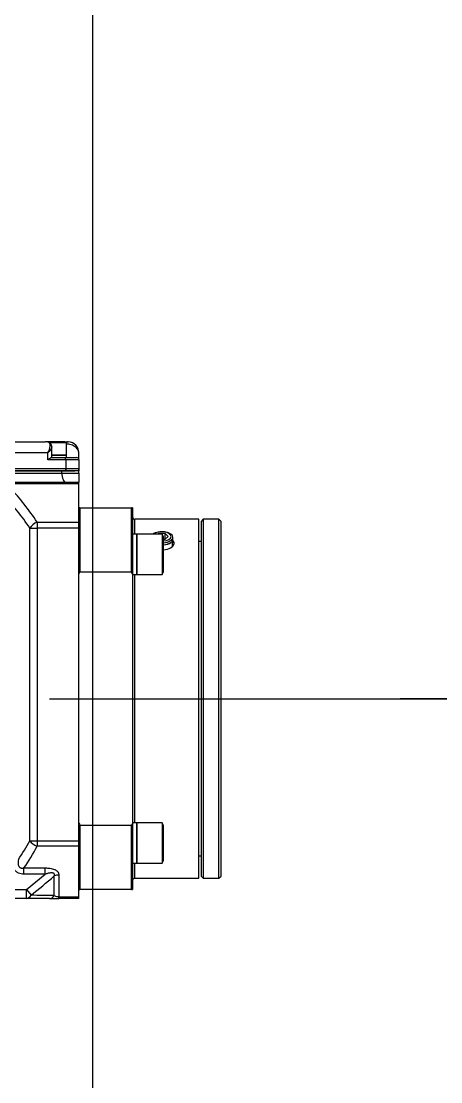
# Model space of a CAD drawing. Header units: millimetres. Extents: x 10462777 to 22643323, y 453826 to 1389191.
# Drawn here: x 11281455.7 to 11281645.8, y 583261 to 583741.1 of the extents above; entities that cross this region are included whole.
import ezdxf

# ---------------------------------------------------------------- set-up
doc = ezdxf.new("R2010")
doc.units = ezdxf.units.MM
doc.header["$LTSCALE"] = 200
doc.header["$MEASUREMENT"] = 0
doc.linetypes.add('CENTER2', pattern=[1.125, 0.75, -0.125, 0.125, -0.125])
doc.linetypes.add('PHANTOM', pattern=[2.5, 1.25, -0.25, 0.25, -0.25, 0.25, -0.25])
doc.layers.get('0').update_dxf_attribs({"linetype": 'CONTINUOUS'})
for name, color, linetype in [('$DDT_AUDIT_GENERATED_(276)', 7, 'CONTINUOUS'), ('2', 2, 'CONTINUOUS'), ('A290-7329-X511', 7, 'CONTINUOUS'), ('A290-7329-X513', 7, 'CONTINUOUS'), ('A290-7329-X531', 7, 'CONTINUOUS'), ('DV1_DEFAULT', 7, 'CONTINUOUS'), ('LIBRL_A6-BA-12X4', 7, 'CONTINUOUS'), ('LIBRL_A6-BA-6X16', 7, 'CONTINUOUS'), ('LIBRL_A97L-0001-', 7, 'CONTINUOUS')]:
    doc.layers.add(name, color=color, linetype=linetype)
doc.layers.add('LAYOUT', color=8, linetype='CONTINUOUS', lineweight=25)

# ---------------------------------------------------------------- blocks, each defined once
blk = doc.blocks.new('r710ic')
at = {"layer": 'LAYOUT', "color": 3}
blk.add_circle((272041.37, 104232.63), 2050.12, dxfattribs=at)
blk = doc.blocks.new('A$C7DA30AB0')
at = {"layer": '$DDT_AUDIT_GENERATED_(276)', "color": 7, "linetype": 'Continuous', "ltscale": 25.4}
for p, q in [((4797.89, 3112.35, 0), (4797.38, 3112.35, 0)), ((4797.89, 3112.35, 0), (4821.26, 3112.35, 0)), ((4797.89, 3112.35, 0), (4797.89, 3083.27, 0)), ((4821.77, 3112.35, 0), (4821.26, 3112.35, 0)), ((4821.26, 3083.27, 0), (4821.26, 3112.35, 0)), ((4821.77, 3112.35, 0), (4821.77, 3082.35, 0)), ((4851.74, 3107.27, 0), (4822.78, 3107.27, 0)), ((4822.78, 3100.51, 0), (4822.78, 3107.27, 0)), ((4851.74, 2944.71, 0), (4851.74, 3107.27, 0)), ((4853.77, 3107.27, 0), (4852.76, 3106.25, 0)), ((4853.77, 3107.27, 0), (4853.77, 2944.71, 0)), ((4860.88, 3107.27, 0), (4853.77, 3107.27, 0)), ((4860.88, 2944.71, 0), (4860.88, 3107.27, 0)), ((4861.9, 3106.25, 0), (4860.88, 3107.27, 0)), ((4852.76, 3106.25, 0), (4852.76, 2945.72, 0)), ((4861.9, 2945.72, 0), (4861.9, 3106.25, 0)), ((4852.76, 3097.11, 0), (4851.74, 3097.11, 0)), ((4797.38, 3082.35, 0), (4797.89, 3083.27, 0)), ((4821.26, 3083.27, 0), (4797.89, 3083.27, 0)), ((4821.77, 3082.35, 0), (4821.77, 2969.63, 0)), ((4822.78, 2969.75, 0), (4822.78, 3082.22, 0)), ((4797.89, 2968.7, 0), (4797.89, 2939.63, 0)), ((4797.89, 2968.7, 0), (4821.26, 2968.7, 0)), ((4821.77, 2969.63, 0), (4821.26, 2968.7, 0)), ((4821.26, 2939.63, 0), (4821.26, 2968.7, 0)), ((4821.77, 2969.63, 0), (4821.77, 2939.63, 0)), ((4851.74, 2954.87, 0), (4852.76, 2954.87, 0)), ((4822.78, 2944.71, 0), (4822.78, 2951.47, 0)), ((4822.78, 2944.71, 0), (4851.74, 2944.71, 0)), ((4852.76, 2945.72, 0), (4853.77, 2944.71, 0)), ((4853.77, 2944.71, 0), (4860.88, 2944.71, 0)), ((4860.88, 2944.71, 0), (4861.9, 2945.72, 0)), ((4797.38, 2939.63, 0), (4797.89, 2939.63, 0)), ((4821.26, 2939.63, 0), (4797.89, 2939.63, 0)), ((4821.26, 2939.63, 0), (4821.77, 2939.63, 0))]:
    blk.add_line(p, q, dxfattribs=at)
for centre, radius, start, end in [((4822.78, 3108.28, 0), 1.02, 180, 270), ((4628.61, 2976.78, 0), 220.12, 28.6585, 28.933), ((4990.54, 3075.19, 0), 220.12, 208.6585, 208.933), ((4822.78, 2943.69, 0), 1.02, 90, 180)]:
    blk.add_arc(centre, radius, start, end, dxfattribs=at)
blk.add_ellipse((4834.98, 3095.94, 0), major_axis=(5.59, 0), ratio=0.5, start_param=0, end_param=0.467624, dxfattribs=at)
blk.add_open_spline([(4835.8, 3093.45, 0), (4836.97, 3093.55, 0), (4838.09, 3093.86, 0), (4839.96, 3094.87, 0), (4840.56, 3095.64, 0), (4840.57, 3096.79, 0), (4840.38, 3097.18, 0), (4840.03, 3097.53, 0)], degree=3, knots=[0.523596, 0.523596, 0.523596, 0.523596, 0.625, 0.625, 0.75, 0.75, 0.8198649, 0.8198649, 0.8198649, 0.8198649], dxfattribs=at)
at = {"layer": 'A290-7329-X511', "color": 7, "linetype": 'Continuous', "ltscale": 25.4}
for p, q in [((4763.5, 3128.09, 0), (4789.72, 3128.09, 0)), ((4789.72, 3128.09, 0), (4789.72, 3129.11, 0)), ((4789.72, 3128.09, 0), (4797.38, 3128.09, 0)), ((4797.38, 3129.11, 0), (4791.49, 3129.11, 0)), ((4797.38, 3128.09, 0), (4797.38, 3129.11, 0)), ((4797.38, 3128.09, 0), (4797.38, 3124.03, 0)), ((4764.26, 3124.03, 0), (4797.38, 3124.03, 0)), ((4797.38, 3123.26, 0), (4764.26, 3123.26, 0)), ((4797.38, 3123.26, 0), (4797.38, 3124.03, 0)), ((4797.38, 3105.88, 0), (4797.38, 3123.26, 0)), ((4775.26, 3103.17, 0), (4778.51, 3103.17, 0)), ((4775.26, 2961.64, 0), (4775.26, 3103.17, 0)), ((4778.51, 3105.88, 0), (4797.38, 3105.88, 0)), ((4778.51, 3105.88, 0), (4778.51, 3103.17, 0)), ((4778.51, 3103.17, 0), (4778.51, 2961.64, 0)), ((4797.38, 3103.17, 0), (4778.51, 3103.17, 0)), ((4797.38, 3103.17, 0), (4797.38, 3105.88, 0)), ((4797.38, 2961.64, 0), (4797.38, 3103.17, 0)), ((4775.26, 2961.64, 0), (4778.51, 2961.64, 0)), ((4778.51, 2961.64, 0), (4778.51, 2959.21, 0)), ((4778.51, 2961.64, 0), (4797.38, 2961.64, 0)), ((4797.38, 2959.21, 0), (4778.51, 2959.21, 0)), ((4797.38, 2959.21, 0), (4797.38, 2961.64, 0)), ((4797.38, 2936.37, 0), (4797.38, 2959.21, 0)), ((4772.52, 2946.59, 0), (4772.52, 2949.38, 0)), ((4772.52, 2949.38, 0), (4782.18, 2949.38, 0)), ((4782.18, 2946.59, 0), (4782.18, 2949.38, 0)), ((4782.18, 2946.59, 0), (4772.52, 2946.59, 0)), ((4773.64, 2939.63, 0), (4782.18, 2946.59, 0)), ((4786.26, 2936.86, 0), (4786.26, 2945.76, 0)), ((4788.35, 2946.18, 0), (4788.35, 2936.37, 0)), ((4765.58, 2939.63, 0), (4773.64, 2939.63, 0)), ((4773.64, 2935.56, 0), (4773.64, 2939.63, 0)), ((4773.64, 2939.63, 0), (4775.73, 2937.01, 0)), ((4773.64, 2935.56, 0), (4765.58, 2935.56, 0)), ((4784.17, 2935.56, 0), (4773.64, 2935.56, 0)), ((4784.17, 2935.56, 0), (4788.35, 2935.56, 0)), ((4788.35, 2935.56, 0), (4788.35, 2936.37, 0)), ((4788.35, 2936.37, 0), (4797.38, 2936.37, 0)), ((4797.38, 2935.56, 0), (4788.35, 2935.56, 0)), ((4797.38, 2935.56, 0), (4797.38, 2936.37, 0))]:
    blk.add_line(p, q, dxfattribs=at)
for centre, radius, start, end in [((4433.65, 3359.39, 0), 543.53, 309.0033, 310.4464), ((4687.58, -3549, 0), 6486.61, 89.128313, 89.221323), ((4788.34, 2941.01, 0), 4.64, 243.3114, 270.095)]:
    blk.add_arc(centre, radius, start, end, dxfattribs=at)
for centre, major_axis, ratio, start_param, end_param in [((4791.44, 3128.09, 0), (0, 4.06), 0.422753, 1.570796, 3.141593), ((4713.43, 3025.99, 0), (0, 119.89), 0.72801, 5.441729, 5.632667), ((4710.18, 3025.99, 0), (0, 115.82), 0.753554, 5.441729, 5.632667), ((4778.51, 3103.17, 0), (-3.37, -2.27), 0.595513, 4.330967, 5.436429), ((4710.18, 3025.99, 0), (0, -107.7), 0.753554, 0.829507, 0.930446), ((4713.43, 3025.99, 0), (0, -111.76), 0.726152, 0.815503, 0.930446), ((4778.51, 2961.64, 0), (-3.54, 1.99), 0.544804, 0.800456, 1.867646), ((4788.35, 2943.27, 0), (-4.06, 0), 0.714125, 4.712389, 5.252808), ((4773.64, 2939.63, 0), (0, 4.06), 0.671769, 3.141593, 4.014005), ((4784.17, 2939.63, 0), (0, 4.06), 0.701964, 3.141593, 3.964223)]:
    blk.add_ellipse(centre, major_axis=major_axis, ratio=ratio, start_param=start_param, end_param=end_param, dxfattribs=at)
for points, knots in [([(4772.52, 2946.59, 0), (4772.1, 2946.59, 0), (4771.69, 2946.63, 0), (4770.88, 2946.79, 0), (4770.48, 2946.91, 0), (4769.73, 2947.25, 0), (4769.38, 2947.46, 0), (4768.72, 2947.98, 0), (4768.43, 2948.27, 0), (4768.05, 2948.76, 0), (4767.93, 2948.93, 0), (4767.72, 2949.29, 0), (4767.62, 2949.47, 0), (4767.35, 2950.03, 0), (4767.21, 2950.41, 0), (4767, 2951.21, 0), (4766.92, 2951.62, 0), (4766.82, 2952.44, 0), (4766.8, 2952.85, 0), (4766.8, 2953.27, 0)], [0, 0, 0, 0, 0.125, 0.125, 0.25, 0.25, 0.375, 0.375, 0.5, 0.5, 0.5625, 0.5625, 0.625, 0.625, 0.75, 0.75, 0.875, 0.875, 1, 1, 1, 1]), ([(4770.04, 2953.27, 0), (4769.95, 2952.8, 0), (4769.88, 2952.33, 0), (4769.86, 2951.62, 0), (4769.87, 2951.37, 0), (4769.93, 2950.89, 0), (4769.98, 2950.66, 0), (4770.11, 2950.32, 0), (4770.17, 2950.2, 0), (4770.29, 2949.99, 0), (4770.37, 2949.89, 0), (4770.54, 2949.71, 0), (4770.63, 2949.63, 0), (4770.84, 2949.5, 0), (4770.95, 2949.44, 0), (4771.18, 2949.36, 0), (4771.31, 2949.33, 0), (4771.55, 2949.29, 0), (4771.67, 2949.28, 0), (4772.04, 2949.28, 0), (4772.28, 2949.32, 0), (4772.52, 2949.38, 0)], [0, 0, 0, 0, 0.25, 0.25, 0.375, 0.375, 0.5, 0.5, 0.5625, 0.5625, 0.625, 0.625, 0.6875, 0.6875, 0.75, 0.75, 0.8125, 0.8125, 0.875, 0.875, 1, 1, 1, 1]), ([(4782.18, 2949.38, 0), (4782.9, 2949.38, 0), (4783.61, 2949.34, 0), (4784.67, 2949.19, 0), (4785.02, 2949.12, 0), (4785.69, 2948.95, 0), (4786.02, 2948.84, 0), (4786.48, 2948.65, 0), (4786.64, 2948.58, 0), (4786.92, 2948.42, 0), (4787.06, 2948.34, 0), (4787.32, 2948.16, 0), (4787.44, 2948.06, 0), (4787.66, 2947.86, 0), (4787.86, 2947.64, 0), (4788.01, 2947.41, 0), (4788.14, 2947.17, 0), (4788.19, 2947.05, 0), (4788.31, 2946.68, 0), (4788.35, 2946.43, 0), (4788.35, 2946.18, 0)], [0, 0, 0, 0, 0.25, 0.25, 0.375, 0.375, 0.5, 0.5, 0.5625, 0.5625, 0.625, 0.625, 0.6875, 0.6875, 0.75, 0.8125, 0.8125, 0.875, 0.875, 1, 1, 1, 1]), ([(4786.26, 2945.76, 0), (4786.29, 2945.86, 0), (4786.32, 2945.95, 0), (4786.35, 2946.13, 0), (4786.36, 2946.23, 0), (4786.35, 2946.41, 0), (4786.33, 2946.5, 0), (4786.26, 2946.67, 0), (4786.21, 2946.75, 0), (4786, 2946.95, 0), (4785.8, 2947.04, 0), (4785.47, 2947.11, 0), (4785.36, 2947.12, 0), (4785.13, 2947.14, 0), (4785.02, 2947.14, 0), (4784.68, 2947.13, 0), (4784.45, 2947.11, 0), (4783.99, 2947.04, 0), (4783.76, 2947, 0), (4783.08, 2946.85, 0), (4782.63, 2946.73, 0), (4782.18, 2946.59, 0)], [0, 0, 0, 0, 0.0625, 0.0625, 0.125, 0.125, 0.1875, 0.1875, 0.25, 0.25, 0.375, 0.375, 0.4375, 0.4375, 0.5, 0.5, 0.625, 0.625, 0.75, 0.75, 1, 1, 1, 1])]:
    blk.add_open_spline(points, degree=3, knots=knots, dxfattribs=at)
at = {"layer": 'A290-7329-X513', "color": 7, "linetype": 'Continuous', "ltscale": 25.4}
for p, q in [((4761.19, 3142.32, 0), (4782.32, 3142.32, 0)), ((4783.26, 3142.18, 0), (4782.32, 3142.32, 0)), ((4785.12, 3135.21, 0), (4785.12, 3140.09, 0)), ((4791.09, 3142.32, 0), (4792.3, 3142.32, 0)), ((4792.3, 3142.32, 0), (4792.6, 3142.31, 0)), ((4783.35, 3137.24, 0), (4763.32, 3137.24, 0)), ((4783.35, 3134.19, 0), (4783.35, 3137.24, 0)), ((4797.38, 3134.19, 0), (4797.38, 3137.24, 0)), ((4791.49, 3134.19, 0), (4783.35, 3134.19, 0)), ((4784.99, 3135.21, 0), (4791.06, 3135.21, 0)), ((4791.06, 3135.21, 0), (4796.29, 3135.21, 0)), ((4797.38, 3134.19, 0), (4791.49, 3134.19, 0)), ((4791.49, 3134.19, 0), (4791.49, 3129.11, 0)), ((4797.38, 3134.19, 0), (4797.38, 3129.11, 0)), ((4763.32, 3129.11, 0), (4791.49, 3129.11, 0)), ((4791.49, 3129.11, 0), (4795.52, 3129.11, 0))]:
    blk.add_line(p, q, dxfattribs=at)
for centre, radius, start, end in [((4792.3, 3137.24, 0), 5.08, 0, 86.6277), ((4796.32, 3134.08, 0), 1.13, 40.7335, 91.4851), ((4796.37, 3134.19, 0), 1.02, 0, 37.9793)]:
    blk.add_arc(centre, radius, start, end, dxfattribs=at)
for centre, major_axis, ratio, start_param, end_param in [((4792.3, 3141.3, 0), (0, 1.02), 0.846154, 0, 0.832857), ((4792.54, 3141.3, 0), (0.06, 1.01), 0.882014, 0, 1.051655), ((4791.06, 3134.19, 0), (0, 1.02), 0.419762, 4.712389, 6.283185)]:
    blk.add_ellipse(centre, major_axis=major_axis, ratio=ratio, start_param=start_param, end_param=end_param, dxfattribs=at)
for points, knots in [([(4785.1, 3140.08, 0), (4785.11, 3140.13, 0), (4785.15, 3140.43, 0), (4784.97, 3141.06, 0), (4784.47, 3141.72, 0), (4783.84, 3142.09, 0), (4783.42, 3142.16, 0), (4783.24, 3142.18, 0)], [0, 0, 0, 0, 0.046052, 0.333838, 0.596591, 0.854562, 1, 1, 1, 1]), ([(4783.35, 3137.24, 0), (4783.89, 3138.29, 0), (4784.31, 3139.36, 0), (4784.44, 3140.73, 0), (4784.4, 3141.15, 0), (4784.05, 3141.82, 0), (4783.74, 3142.06, 0), (4783.26, 3142.18, 0)], [0, 0, 0, 0, 0.5, 0.5, 0.75, 0.75, 1, 1, 1, 1]), ([(4785.12, 3140.09, 0), (4785.12, 3139.98, 0), (4785.1, 3139.88, 0), (4784.9, 3139.03, 0), (4784.2, 3138.12, 0), (4783.35, 3137.24, 0)], [0.4243087, 0.4243087, 0.4243087, 0.4243087, 0.5, 0.5, 1, 1, 1, 1]), ([(4797.38, 3137.24, 0), (4797.38, 3137.77, 0), (4797.22, 3138.31, 0), (4796.59, 3139.32, 0), (4796.11, 3139.79, 0), (4794.87, 3140.58, 0), (4794.09, 3140.88, 0), (4792.66, 3141.23, 0), (4792.02, 3141.28, 0), (4791.65, 3141.3, 0)], [0, 0, 0, 0, 0.25, 0.25, 0.5, 0.5, 0.75, 0.75, 1, 1, 1, 1]), ([(4783.35, 3134.19, 0), (4783.53, 3134.31, 0), (4783.71, 3134.42, 0), (4784.03, 3134.65, 0), (4784.19, 3134.75, 0), (4784.47, 3134.95, 0), (4784.6, 3135.03, 0), (4784.82, 3135.16, 0), (4784.92, 3135.21, 0), (4784.99, 3135.21, 0)], [0, 0, 0, 0, 0.25, 0.25, 0.5, 0.5, 0.75, 0.75, 1, 1, 1, 1])]:
    blk.add_open_spline(points, degree=3, knots=knots, dxfattribs=at)
at = {"layer": 'A290-7329-X531', "color": 7, "linetype": 'Continuous', "ltscale": 25.4}
for p, q in [((4791.49, 3130.13, 0), (4763.32, 3130.13, 0)), ((4791.49, 3129.11, 0), (4763.32, 3129.11, 0)), ((4791.49, 3129.11, 0), (4791.49, 3130.13, 0)), ((4797.38, 3130.13, 0), (4791.49, 3130.13, 0)), ((4795.52, 3129.11, 0), (4791.49, 3129.11, 0)), ((4797.38, 3129.11, 0), (4797.38, 3130.13, 0))]:
    blk.add_line(p, q, dxfattribs=at)
at = {"layer": 'DV1_DEFAULT', "color": 1, "linetype": 'CENTER2', "ltscale": 7}
for p, q in [((5992.89, 3025.99, 0), (0, 3025.99, 0)), ((59.09, 3025.99, 0), (6051.98, 3025.99, 0))]:
    blk.add_line(p, q, dxfattribs=at)
at = {"layer": 'LAYOUT', "color": 6, "linetype": 'PHANTOM'}
blk.add_circle((3030.45, 3025.99, 0), 2693.02, dxfattribs=at)
at = {"layer": 'LIBRL_A6-BA-12X4', "color": 7, "linetype": 'Continuous', "ltscale": 25.4}
for p, q in [((4835.08, 3100.51, 0), (4823.6, 3100.51, 0)), ((4823.6, 3100.51, 0), (4823.6, 3082.22, 0)), ((4835.79, 3099.28, 0), (4835.08, 3100.51, 0)), ((4835.08, 3100.51, 0), (4835.08, 3082.22, 0)), ((4835.79, 3083.45, 0), (4835.79, 3099.28, 0)), ((4835.08, 3082.22, 0), (4835.79, 3083.45, 0)), ((4823.6, 3082.22, 0), (4835.08, 3082.22, 0)), ((4835.08, 2969.75, 0), (4823.6, 2969.75, 0)), ((4823.6, 2969.75, 0), (4823.6, 2951.47, 0)), ((4835.79, 2968.52, 0), (4835.08, 2969.75, 0)), ((4835.08, 2969.75, 0), (4835.08, 2951.47, 0)), ((4835.79, 2952.7, 0), (4835.79, 2968.52, 0)), ((4823.6, 2951.47, 0), (4835.08, 2951.47, 0)), ((4835.08, 2951.47, 0), (4835.79, 2952.7, 0))]:
    blk.add_line(p, q, dxfattribs=at)
at = {"layer": 'LIBRL_A6-BA-6X16', "color": 7, "linetype": 'Continuous', "ltscale": 25.4}
for p, q in [((4791.09, 3142.32, 0), (4782.34, 3142.32, 0)), ((4783.98, 3141.91, 0), (4791.8, 3141.91, 0)), ((4791.8, 3141.91, 0), (4791.09, 3142.32, 0)), ((4791.8, 3136.22, 0), (4791.8, 3141.91, 0)), ((4785.12, 3136.22, 0), (4791.8, 3136.22, 0))]:
    blk.add_line(p, q, dxfattribs=at)
at = {"layer": 'LIBRL_A97L-0001-', "color": 7, "linetype": 'Continuous', "ltscale": 25.4}
for p, q in [((4791.8, 3136.22, 0), (4785.12, 3136.22, 0)), ((4791.8, 3135.21, 0), (4791.8, 3136.22, 0)), ((4823.6, 3100.51, 0), (4821.77, 3100.51, 0)), ((4823.6, 3082.22, 0), (4823.6, 3100.51, 0)), ((4833.51, 3100.75, 0), (4833.23, 3100.51, 0)), ((4833.51, 3100.51, 0), (4833.51, 3100.75, 0)), ((4836.44, 3100.75, 0), (4833.51, 3100.75, 0)), ((4835.79, 3098.21, 0), (4836.44, 3098.21, 0)), ((4836.44, 3098.21, 0), (4836.44, 3100.75, 0)), ((4837.91, 3099.48, 0), (4836.44, 3100.75, 0)), ((4836.44, 3098.21, 0), (4837.91, 3099.48, 0)), ((4839.89, 3095.09, 0), (4840, 3098.09, 0)), ((4840, 3098.1, 0), (4840.03, 3099, 0)), ((4821.77, 3082.22, 0), (4823.6, 3082.22, 0)), ((4823.6, 2969.75, 0), (4821.77, 2969.75, 0)), ((4823.6, 2951.47, 0), (4823.6, 2969.75, 0)), ((4821.77, 2951.47, 0), (4823.6, 2951.47, 0))]:
    blk.add_line(p, q, dxfattribs=at)
for centre, major_axis, start_param, end_param in [((4834.98, 3099.04, 0), (5.05, 0), 0, 2.523813), ((4834.98, 3099.48, 0), (-4.17, 0), 1.766777, 5.77049), ((4834.98, 3099.04, 0), (5.05, 0), 4.873917, 6.283185), ((4834.98, 3098.15, 0), (-5.02, 0), 1.733375, 3.123549), ((4834.98, 3098.14, 0), (5.02, 0), 4.874978, 6.265142), ((4834.98, 3098.14, 0), (5.01, 0), 4.8753, 5.667706)]:
    blk.add_ellipse(centre, major_axis=major_axis, ratio=0.5, start_param=start_param, end_param=end_param, dxfattribs=at)

msp = doc.modelspace()

# ---------------------------------------------------------------- linework, layer by layer
at = {"layer": '2', "color": 252, "linetype": 'Continuous'}
msp.add_line((11281487.91598, 584034.42828, 0), (11281487.91598, 583034.4125, 0), dxfattribs=at)

# ---------------------------------------------------------------- block references
at = {"ltscale": 10}
msp.add_blockref('A$C7DA30AB0', (11276684.40366, 580408.4363, 0), dxfattribs=at)
at = {"layer": 'LAYOUT', "color": 2, "rotation": 270}
msp.add_blockref('r710ic', (11177875.24796, 856316.46559, 0), dxfattribs=at)

doc.saveas('drawing.dxf')
